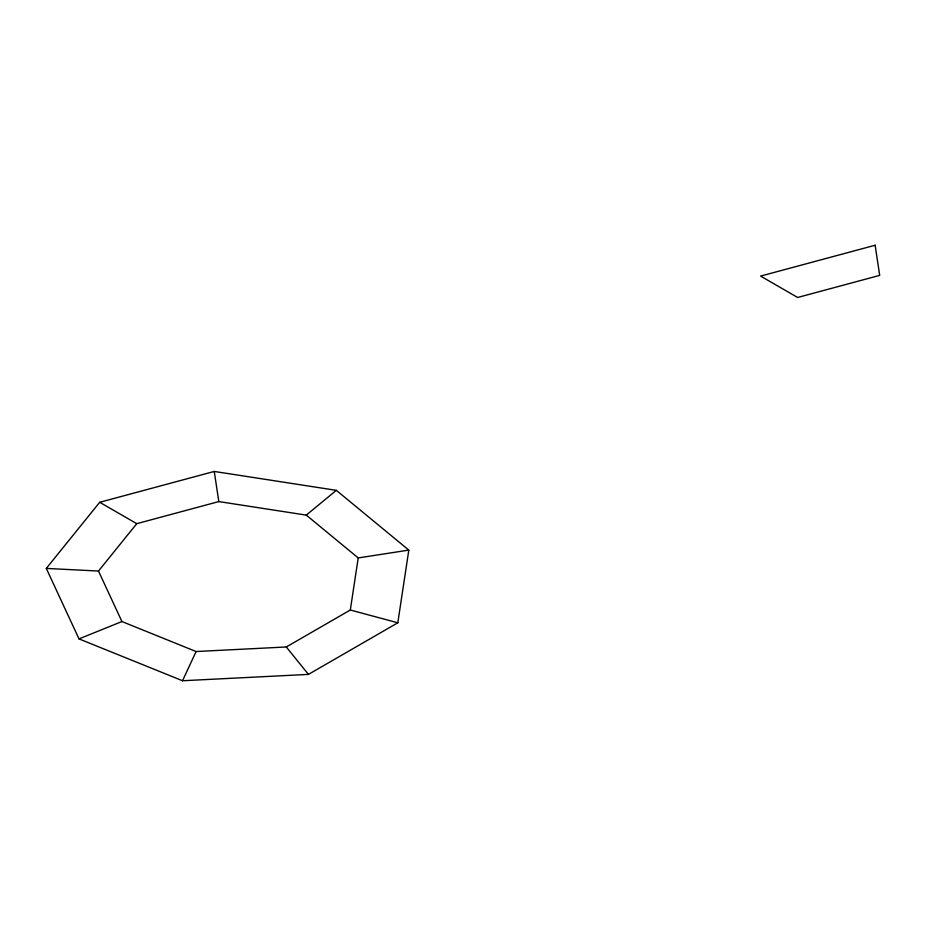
<?xml version="1.0" encoding="UTF-8"?>
<svg xmlns="http://www.w3.org/2000/svg" width="926" height="926" viewBox="0 0 926 926"><rect width="100%" height="100%" fill="white"/><g stroke="black" fill="none" stroke-linecap="round" stroke-linejoin="round"><path stroke-width="1.39" d="M98.492 571.053L121.931 621.543L196.092 651.534L286.296 646.973L350.317 610.014L358.212 557.938L306.275 515.111L218.814 501.579L136.759 523.676L98.492 571.053L46.3 568.414L79.011 638.894L182.538 680.749L308.439 674.394L397.81 622.793L408.817 550.102L336.323 490.34L214.253 471.45L99.707 502.286L46.3 568.414M182.538 680.749L196.092 651.534M306.275 515.111L336.323 490.34M79.011 638.894L121.931 621.543M358.212 557.938L408.817 550.102M350.317 610.014L397.81 622.793M99.707 502.286L136.759 523.676M286.296 646.973L308.439 674.394M214.253 471.45L218.814 501.579M875.128 245.251L760.593 276.087L797.645 297.478L879.7 275.381L875.128 245.251"/></g></svg>
